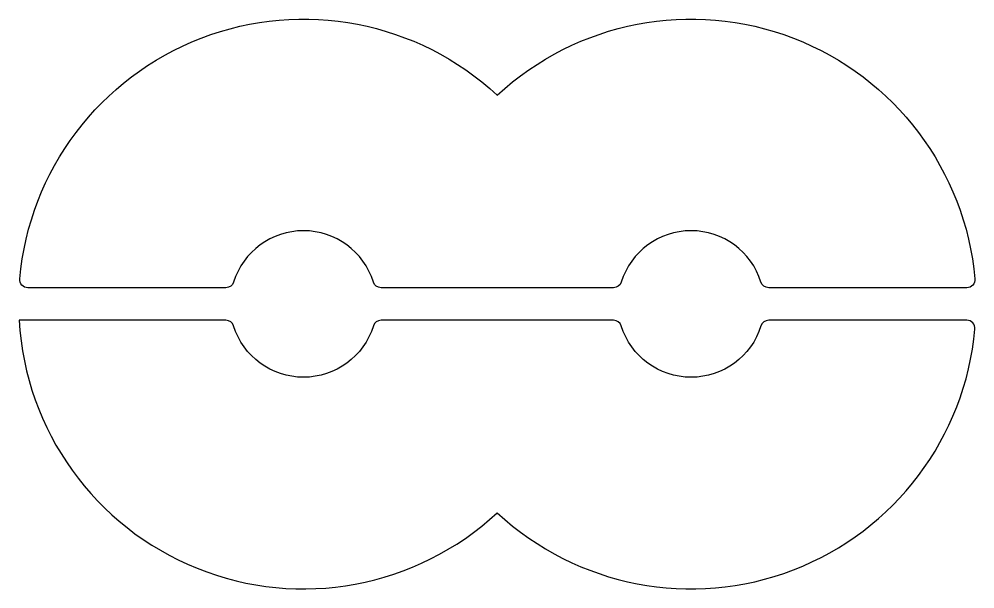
# Model space of a CAD drawing. Header units: millimetres. Extents: x -7 to 16.5, y -7 to 7.
import ezdxf

# ---------------------------------------------------------------- set-up
doc = ezdxf.new("R2010")
doc.units = ezdxf.units.MM
doc.layers.get('0').update_dxf_attribs({"linetype": 'CONTINUOUS'})

msp = doc.modelspace()

# ---------------------------------------------------------------- linework, layer by layer
for points in [[(16.298, 0.4), (11.433, 0.4, -0.327538), (11.242, 0.54, 0.733799), (7.808, 0.54, -0.327538), (7.617, 0.4), (1.908, 0.4, -0.327538), (1.717, 0.54, 0.733799), (-1.717, 0.54, -0.327538), (-1.908, 0.4), (-6.773, 0.4, -0.440334), (-6.973, 0.618, -0.623714), (4.762, 5.13, -0.623714), (16.498, 0.618, -0.440334)], [(11.242, -0.54, -0.733799), (7.808, -0.54, 0.327538), (7.617, -0.4), (1.908, -0.4, 0.327538), (1.717, -0.54, -0.733799), (-1.717, -0.54, 0.327538), (-1.908, -0.4), (-6.989, -0.4, 0.634593), (4.762, -5.13, 0.623714), (16.498, -0.618, 0.440334), (16.298, -0.4), (11.433, -0.4, 0.327538)]]:
    msp.add_lwpolyline(points, format="xyb", close=True)

doc.saveas('drawing.dxf')
